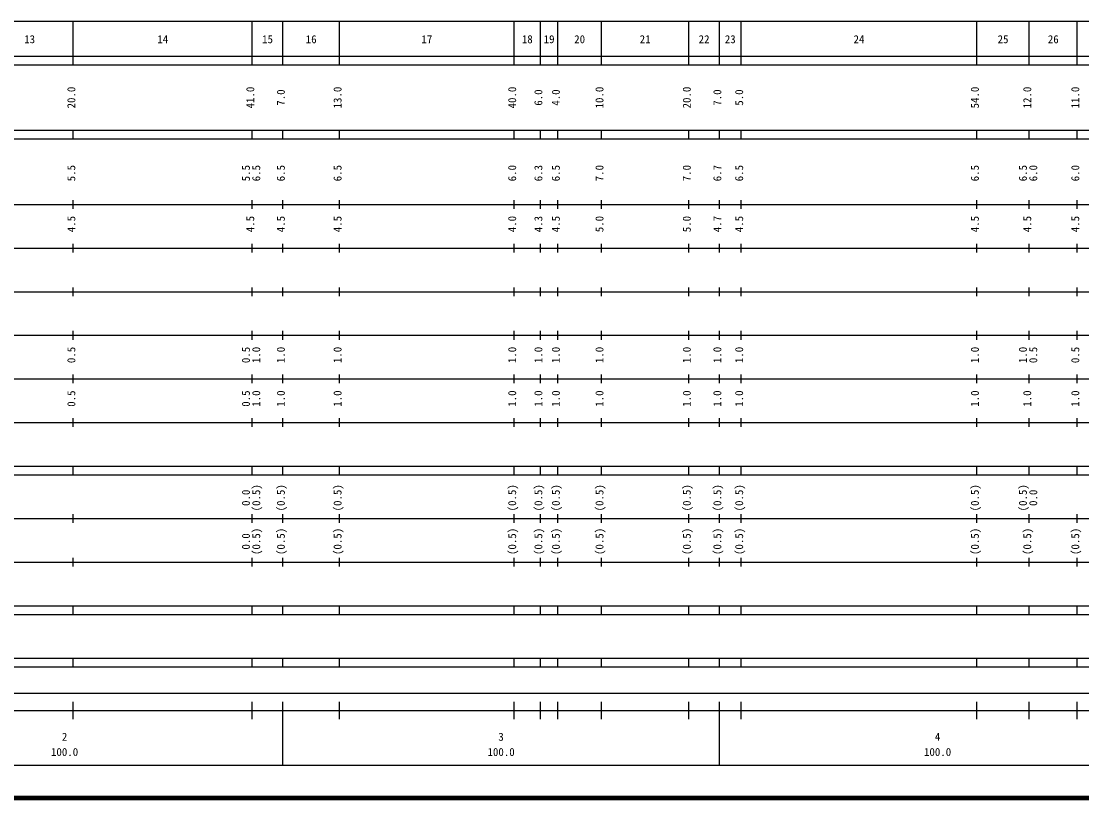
# Model space of a CAD drawing. Units: millimetres on the paper, enlarged 1000 times. Extents: x -72185285 to 680000, y -193752993 to 380000.
# Drawn here: x 208064 to 451034, y 20000 to 198000 of the extents above; entities that cross this region are included whole.
import ezdxf
from ezdxf.enums import TextEntityAlignment as Align

# ---------------------------------------------------------------- set-up
doc = ezdxf.new("R2010")
doc.units = ezdxf.units.MM
doc.header["$LTSCALE"] = 1000
doc.layers.add('M-TTL', color=2, linetype='Continuous', lineweight=140)
doc.layers.add('M-TTL-BAND', color=7, linetype='Continuous', lineweight=25)
doc.styles.add('ＭＳ ゴシック', font='')
doc.styles.get('ＭＳ ゴシック').set_extended_font_data('MS Gothic')

msp = doc.modelspace()

# ---------------------------------------------------------------- linework, layer by layer
at = {"layer": 'M-TTL'}
msp.add_line((40000, 20000), (680000, 20000), dxfattribs=at)
at = {"layer": 'M-TTL-BAND'}
for p, q in [((68000, 198000), (579000, 198000)), ((220000, 188000), (220000, 198000)), ((261000, 188000), (261000, 198000)), ((268000, 188000), (268000, 198000)), ((281000, 188000), (281000, 198000)), ((321000, 188000), (321000, 198000)), ((327000, 188000), (327000, 198000)), ((331000, 188000), (331000, 198000)), ((341000, 188000), (341000, 198000)), ((361000, 188000), (361000, 198000)), ((368000, 188000), (368000, 198000)), ((373000, 188000), (373000, 198000)), ((427000, 188000), (427000, 198000)), ((439000, 188000), (439000, 198000)), ((450000, 188000), (450000, 198000)), ((40000, 190000), (579000, 190000)), ((40000, 188000), (579000, 188000)), ((40000, 173000), (579000, 173000)), ((220000, 171000), (220000, 173000)), ((261000, 171000), (261000, 173000)), ((268000, 171000), (268000, 173000)), ((281000, 171000), (281000, 173000)), ((321000, 171000), (321000, 173000)), ((327000, 171000), (327000, 173000)), ((331000, 171000), (331000, 173000)), ((341000, 171000), (341000, 173000)), ((361000, 171000), (361000, 173000)), ((368000, 171000), (368000, 173000)), ((373000, 171000), (373000, 173000)), ((427000, 171000), (427000, 173000)), ((439000, 171000), (439000, 173000)), ((450000, 171000), (450000, 173000)), ((40000, 171000), (579000, 171000)), ((40000, 156000), (579000, 156000)), ((220000, 155000), (220000, 157000)), ((261000, 155000), (261000, 157000)), ((268000, 155000), (268000, 157000)), ((281000, 155000), (281000, 157000)), ((321000, 155000), (321000, 157000)), ((327000, 155000), (327000, 157000)), ((331000, 155000), (331000, 157000)), ((341000, 155000), (341000, 157000)), ((361000, 155000), (361000, 157000)), ((368000, 155000), (368000, 157000)), ((373000, 155000), (373000, 157000)), ((427000, 155000), (427000, 157000)), ((439000, 155000), (439000, 157000)), ((450000, 155000), (450000, 157000)), ((46000, 146000), (579000, 146000)), ((220000, 145000), (220000, 147000)), ((261000, 145000), (261000, 147000)), ((268000, 145000), (268000, 147000)), ((281000, 145000), (281000, 147000)), ((321000, 145000), (321000, 147000)), ((327000, 145000), (327000, 147000)), ((331000, 145000), (331000, 147000)), ((341000, 145000), (341000, 147000)), ((361000, 145000), (361000, 147000)), ((368000, 145000), (368000, 147000)), ((373000, 145000), (373000, 147000)), ((427000, 145000), (427000, 147000)), ((439000, 145000), (439000, 147000)), ((450000, 145000), (450000, 147000)), ((220000, 135000), (220000, 137000)), ((261000, 135000), (261000, 137000)), ((268000, 135000), (268000, 137000)), ((281000, 135000), (281000, 137000)), ((321000, 135000), (321000, 137000)), ((327000, 135000), (327000, 137000)), ((331000, 135000), (331000, 137000)), ((341000, 135000), (341000, 137000)), ((361000, 135000), (361000, 137000)), ((368000, 135000), (368000, 137000)), ((373000, 135000), (373000, 137000)), ((427000, 135000), (427000, 137000)), ((439000, 135000), (439000, 137000)), ((450000, 135000), (450000, 137000)), ((52000, 136000), (579000, 136000)), ((220000, 125000), (220000, 127000)), ((261000, 125000), (261000, 127000)), ((268000, 125000), (268000, 127000)), ((281000, 125000), (281000, 127000)), ((321000, 125000), (321000, 127000)), ((327000, 125000), (327000, 127000)), ((331000, 125000), (331000, 127000)), ((341000, 125000), (341000, 127000)), ((361000, 125000), (361000, 127000)), ((368000, 125000), (368000, 127000)), ((373000, 125000), (373000, 127000)), ((427000, 125000), (427000, 127000)), ((439000, 125000), (439000, 127000)), ((450000, 125000), (450000, 127000)), ((46000, 126000), (579000, 126000)), ((220000, 115000), (220000, 117000)), ((261000, 115000), (261000, 117000)), ((268000, 115000), (268000, 117000)), ((281000, 115000), (281000, 117000)), ((321000, 115000), (321000, 117000)), ((327000, 115000), (327000, 117000)), ((331000, 115000), (331000, 117000)), ((341000, 115000), (341000, 117000)), ((361000, 115000), (361000, 117000)), ((368000, 115000), (368000, 117000)), ((373000, 115000), (373000, 117000)), ((427000, 115000), (427000, 117000)), ((439000, 115000), (439000, 117000)), ((450000, 115000), (450000, 117000)), ((52000, 116000), (579000, 116000)), ((220000, 105000), (220000, 107000)), ((261000, 105000), (261000, 107000)), ((268000, 105000), (268000, 107000)), ((281000, 105000), (281000, 107000)), ((321000, 105000), (321000, 107000)), ((327000, 105000), (327000, 107000)), ((331000, 105000), (331000, 107000)), ((341000, 105000), (341000, 107000)), ((361000, 105000), (361000, 107000)), ((368000, 105000), (368000, 107000)), ((373000, 105000), (373000, 107000)), ((427000, 105000), (427000, 107000)), ((439000, 105000), (439000, 107000)), ((450000, 105000), (450000, 107000)), ((46000, 106000), (579000, 106000)), ((40000, 96000), (579000, 96000)), ((220000, 94000), (220000, 96000)), ((261000, 94000), (261000, 96000)), ((268000, 94000), (268000, 96000)), ((281000, 94000), (281000, 96000)), ((321000, 94000), (321000, 96000)), ((327000, 94000), (327000, 96000)), ((331000, 94000), (331000, 96000)), ((341000, 94000), (341000, 96000)), ((361000, 94000), (361000, 96000)), ((368000, 94000), (368000, 96000)), ((373000, 94000), (373000, 96000)), ((427000, 94000), (427000, 96000)), ((439000, 94000), (439000, 96000)), ((450000, 94000), (450000, 96000)), ((40000, 94000), (579000, 94000)), ((49000, 84000), (579000, 84000)), ((220000, 83000), (220000, 85000)), ((261000, 83000), (261000, 85000)), ((268000, 83000), (268000, 85000)), ((281000, 83000), (281000, 85000)), ((321000, 83000), (321000, 85000)), ((327000, 83000), (327000, 85000)), ((331000, 83000), (331000, 85000)), ((341000, 83000), (341000, 85000)), ((361000, 83000), (361000, 85000)), ((368000, 83000), (368000, 85000)), ((373000, 83000), (373000, 85000)), ((427000, 83000), (427000, 85000)), ((439000, 83000), (439000, 85000)), ((450000, 83000), (450000, 85000)), ((40000, 74000), (579000, 74000)), ((220000, 73000), (220000, 75000)), ((261000, 73000), (261000, 75000)), ((268000, 73000), (268000, 75000)), ((281000, 73000), (281000, 75000)), ((321000, 73000), (321000, 75000)), ((327000, 73000), (327000, 75000)), ((331000, 73000), (331000, 75000)), ((341000, 73000), (341000, 75000)), ((361000, 73000), (361000, 75000)), ((368000, 73000), (368000, 75000)), ((373000, 73000), (373000, 75000)), ((427000, 73000), (427000, 75000)), ((439000, 73000), (439000, 75000)), ((450000, 73000), (450000, 75000)), ((40000, 64000), (579000, 64000)), ((220000, 62000), (220000, 64000)), ((261000, 62000), (261000, 64000)), ((268000, 62000), (268000, 64000)), ((281000, 62000), (281000, 64000)), ((321000, 62000), (321000, 64000)), ((327000, 62000), (327000, 64000)), ((331000, 62000), (331000, 64000)), ((341000, 62000), (341000, 64000)), ((361000, 62000), (361000, 64000)), ((368000, 62000), (368000, 64000)), ((373000, 62000), (373000, 64000)), ((427000, 62000), (427000, 64000)), ((439000, 62000), (439000, 64000)), ((450000, 62000), (450000, 64000)), ((40000, 62000), (579000, 62000)), ((40000, 52000), (579000, 52000)), ((220000, 50000), (220000, 52000)), ((261000, 50000), (261000, 52000)), ((268000, 50000), (268000, 52000)), ((281000, 50000), (281000, 52000)), ((321000, 50000), (321000, 52000)), ((327000, 50000), (327000, 52000)), ((331000, 50000), (331000, 52000)), ((341000, 50000), (341000, 52000)), ((361000, 50000), (361000, 52000)), ((368000, 50000), (368000, 52000)), ((373000, 50000), (373000, 52000)), ((427000, 50000), (427000, 52000)), ((439000, 50000), (439000, 52000)), ((450000, 50000), (450000, 52000)), ((40000, 50000), (579000, 50000)), ((71000, 44000), (520000, 44000)), ((220000, 38000), (220000, 42000)), ((261000, 38000), (261000, 42000)), ((268000, 27500), (268000, 42000)), ((281000, 38000), (281000, 42000)), ((321000, 38000), (321000, 42000)), ((327000, 38000), (327000, 42000)), ((331000, 38000), (331000, 42000)), ((341000, 38000), (341000, 42000)), ((361000, 38000), (361000, 42000)), ((368000, 27500), (368000, 42000)), ((373000, 38000), (373000, 42000)), ((427000, 38000), (427000, 42000)), ((439000, 38000), (439000, 42000)), ((450000, 38000), (450000, 42000)), ((40000, 40000), (579000, 40000)), ((68000, 27500), (579000, 27500))]:
    msp.add_line(p, q, dxfattribs=at)

# ---------------------------------------------------------------- texts
at = {"layer": 'M-TTL-BAND', "style": 'ＭＳ ゴシック'}
for s, p in [('13', (210000, 192405)), ('14', (240500, 192405)), ('15', (264500, 192405)), ('16', (274500, 192405)), ('17', (301000, 192405)), ('18', (324000, 192405)), ('19', (329000, 192405)), ('20', (336000, 192405)), ('21', (351000, 192405)), ('22', (364500, 192405)), ('23', (370500, 192405)), ('24', (400000, 192405)), ('25', (433000, 192405)), ('26', (444500, 192405)), ('2', (218000, 32523)), ('3', (318000, 32523)), ('4', (418000, 32523)), ('100.0', (218000, 29033)), ('100.0', (318000, 29033)), ('100.0', (418000, 29033))]:
    msp.add_text(s, height=1833, dxfattribs=at).set_placement(p, align=Align.BOTTOM_CENTER)
for s, p in [('20.0', (221000, 180500)), ('41.0', (262000, 180500)), ('7.0', (269000, 180500)), ('13.0', (282000, 180500)), ('40.0', (322000, 180500)), ('6.0', (328000, 180500)), ('4.0', (332000, 180500)), ('10.0', (342000, 180500)), ('20.0', (362000, 180500)), ('7.0', (369000, 180500)), ('5.0', (374000, 180500)), ('54.0', (428000, 180500)), ('12.0', (440000, 180500)), ('11.0', (451000, 180500)), ('5.5', (221000, 163174)), ('5.5', (261000, 163174)), ('6.5', (263370, 163174)), ('6.5', (269000, 163174)), ('6.5', (282000, 163174)), ('6.0', (322000, 163174)), ('6.3', (328000, 163174)), ('6.5', (332000, 163174)), ('7.0', (342000, 163174)), ('7.0', (362000, 163174)), ('6.7', (369000, 163174)), ('6.5', (374000, 163174)), ('6.5', (428000, 163174)), ('6.5', (439000, 163174)), ('6.0', (441370, 163174)), ('6.0', (451000, 163174)), ('4.5', (221000, 151500)), ('4.5', (262000, 151500)), ('4.5', (269000, 151500)), ('4.5', (282000, 151500)), ('4.0', (322000, 151500)), ('4.3', (328000, 151500)), ('4.5', (332000, 151500)), ('5.0', (342000, 151500)), ('5.0', (362000, 151500)), ('4.7', (369000, 151500)), ('4.5', (374000, 151500)), ('4.5', (428000, 151500)), ('4.5', (440000, 151500)), ('4.5', (451000, 151500)), ('0.5', (221000, 121500)), ('0.5', (261000, 121500)), ('1.0', (263370, 121500)), ('1.0', (269000, 121500)), ('1.0', (282000, 121500)), ('1.0', (322000, 121500)), ('1.0', (328000, 121500)), ('1.0', (332000, 121500)), ('1.0', (342000, 121500)), ('1.0', (362000, 121500)), ('1.0', (369000, 121500)), ('1.0', (374000, 121500)), ('1.0', (428000, 121500)), ('1.0', (439000, 121500)), ('0.5', (441370, 121500)), ('0.5', (451000, 121500)), ('0.5', (221000, 111500)), ('0.5', (261000, 111500)), ('1.0', (263370, 111500)), ('1.0', (269000, 111500)), ('1.0', (282000, 111500)), ('1.0', (322000, 111500)), ('1.0', (328000, 111500)), ('1.0', (332000, 111500)), ('1.0', (342000, 111500)), ('1.0', (362000, 111500)), ('1.0', (369000, 111500)), ('1.0', (374000, 111500)), ('1.0', (428000, 111500)), ('1.0', (440000, 111500)), ('1.0', (451000, 111500)), ('0.0', (261000, 88764)), ('(0.5)', (263370, 88764)), ('(0.5)', (269000, 88764)), ('(0.5)', (282000, 88764)), ('(0.5)', (322000, 88764)), ('(0.5)', (328000, 88764)), ('(0.5)', (332000, 88764)), ('(0.5)', (342000, 88764)), ('(0.5)', (362000, 88764)), ('(0.5)', (369000, 88764)), ('(0.5)', (374000, 88764)), ('(0.5)', (428000, 88764)), ('(0.5)', (439000, 88764)), ('0.0', (441370, 88764)), ('0.0', (261000, 78764)), ('(0.5)', (263370, 78764)), ('(0.5)', (269000, 78764)), ('(0.5)', (282000, 78764)), ('(0.5)', (322000, 78764)), ('(0.5)', (328000, 78764)), ('(0.5)', (332000, 78764)), ('(0.5)', (342000, 78764)), ('(0.5)', (362000, 78764)), ('(0.5)', (369000, 78764)), ('(0.5)', (374000, 78764)), ('(0.5)', (428000, 78764)), ('(0.5)', (440000, 78764)), ('(0.5)', (451000, 78764))]:
    msp.add_text(s, height=1833, rotation=90, dxfattribs=at).set_placement(p, align=Align.BOTTOM_CENTER)

doc.saveas('drawing.dxf')
